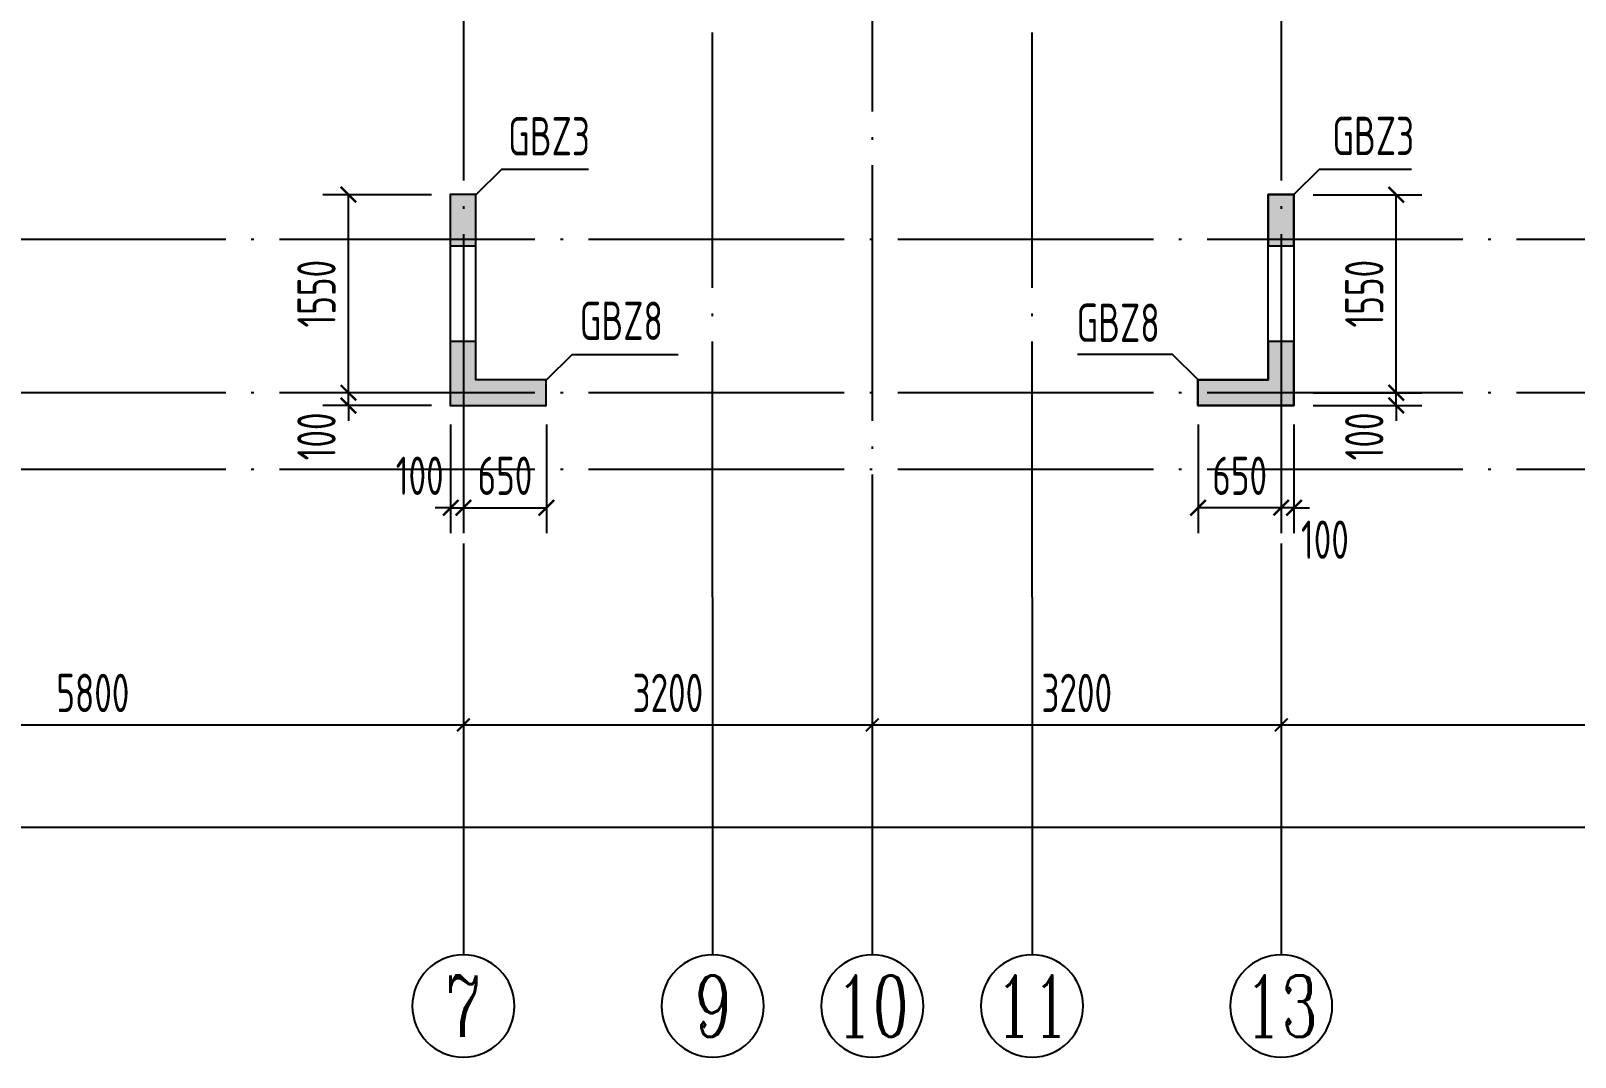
# Model space of a CAD drawing. Extents: x -1307975 to -76406, y -96289 to 379359.
# Drawn here: x -965048 to -952963, y 139702 to 147734 of the extents above; entities that cross this region are included whole.
import ezdxf
from ezdxf.enums import TextEntityAlignment as Align

# ---------------------------------------------------------------- set-up
doc = ezdxf.new("R2010")
doc.units = 0
doc.header["$LTSCALE"] = 1000
doc.linetypes.add('DOTE', pattern=[2.42, 2, -0.2, 0.02, -0.2])
doc.layers.get('0').update_dxf_attribs({"linetype": 'CONTINUOUS'})
doc.layers.get('DEFPOINTS').update_dxf_attribs({"linetype": 'CONTINUOUS'})
for name, color, linetype in [('A-AXIS', 1, 'CONTINUOUS'), ('A-DOTE', 10, 'DOTE'), ('AXIS_NUM', 7, 'CONTINUOUS'), ('S-Q墙实线', 6, 'CONTINUOUS'), ('S-Q墙标注', 3, 'CONTINUOUS'), ('S-X详图填充', 252, 'CONTINUOUS'), ('S-X详图实线', 4, 'CONTINUOUS'), ('S-Y一般标注', 3, 'CONTINUOUS'), ('S-Z柱编号', 6, 'CONTINUOUS')]:
    doc.layers.add(name, color=color, linetype=linetype)
doc.styles.add('TSSD_Axis', font='complex.shx', dxfattribs={"width": 0.7, "bigfont": 'hztxt.shx'})
doc.styles.add('TSSD_DIMENSION', font='Tssdeng.shx', dxfattribs={"width": 0.7, "bigfont": 'tssdchn.shx'})
doc.styles.add('TSSD_REIN', font='tssdeng.shx', dxfattribs={"width": 0.7, "height": 300, "bigfont": 'tssdchn.shx'})
doc.styles.add('结构文字', font='zstxt.shx', dxfattribs={"width": 0.7, "bigfont": 'zshz.shx'})
doc.dimstyles.new('STRUCK', dxfattribs={"dimtxt": 400, "dimasz": 121, "dimexe": 200, "dimexo": 150, "dimgap": 115, "dimtad": 1, "dimdec": 0, "dimdsep": 46, "dimtxsty": '结构文字', "dimblk": 'ARCHTICK', "dimcen": 400, "dimclrd": 3, "dimclre": 3, "dimclrt": 7, "dimadec": 0, "dimazin": 0, "dimtfac": 1, "dimtdec": 0, "dimtix": 1, "dimtmove": 2, "dimatfit": 3, "dimldrblk": '_DIMX', "dimfxl": 1, "dimtolj": 1, "dimtzin": 0, "dimarcsym": 0})
doc.dimstyles.new('TSSD_100_100', dxfattribs={"dimtxt": 300, "dimasz": 100, "dimexe": 100, "dimexo": 250, "dimgap": 100, "dimtad": 1, "dimdec": 0, "dimzin": 0, "dimdsep": 46, "dimtxsty": 'TSSD_DIMENSION', "dimblk": 'ARCHTICK', "dimcen": 0, "dimdle": 100, "dimclrt": 7, "dimadec": 0, "dimazin": 0, "dimtfac": 1, "dimtdec": 0, "dimtix": 1, "dimtmove": 2, "dimatfit": 3, "dimldrblk": 'ARCHTICK', "dimfxl": 1, "dimtolj": 1, "dimtzin": 0, "dimarcsym": 0})

# ---------------------------------------------------------------- blocks, each defined once
blk = doc.blocks.new('_ArchTick')
at = {"color": 0, "linetype": 'ByBlock', "const_width": 0.15}
blk.add_lwpolyline([(-0.5, -0.5), (0.5, 0.5)], dxfattribs=at)
blk = doc.blocks.new('*D301')
at = {"layer": 'DEFPOINTS', "color": 0, "transparency": 16777216}
for p in [(8100, 3600), (13900, 3600), (13900, 2600)]:
    blk.add_point(p, dxfattribs=at)
at = {"layer": 'S-Y一般标注', "color": 0, "lineweight": -2, "transparency": 16777216}
for p, q in [((8100, 3350), (8100, 2500)), ((13900, 3350), (13900, 2500)), ((8000, 2600), (14000, 2600))]:
    blk.add_line(p, q, dxfattribs=at)
at = {"layer": 'S-Y一般标注', "color": 0, "lineweight": -2, "transparency": 16777216, "xscale": 100, "yscale": 100, "zscale": 100, "rotation": 180}
blk.add_blockref('_ArchTick', (8100, 2600), dxfattribs=at)
at = {"layer": 'S-Y一般标注', "color": 0, "lineweight": -2, "transparency": 16777216, "xscale": 100, "yscale": 100, "zscale": 100}
blk.add_blockref('_ArchTick', (13900, 2600), dxfattribs=at)
at = {"layer": 'S-Y一般标注', "color": 7, "transparency": 16777216, "insert": (11000, 2850), "char_height": 300, "attachment_point": 5, "style": 'TSSD_DIMENSION'}
blk.add_mtext('\\A1;5800', dxfattribs=at)
blk = doc.blocks.new('ts_axno')
at = {"color": 0, "linetype": 'ByBlock', "lineweight": -2}
blk.add_circle((0, 0), 0.5, dxfattribs=at)
at = {"color": 0, "linetype": 'ByBlock', "lineweight": -2, "style": 'TSSD_Axis', "width": 0.7}
blk.add_attdef('A', text='', height=0.6, dxfattribs=at).set_placement((0, 0), align=Align.MIDDLE_CENTER)
blk = doc.blocks.new('*D302')
at = {"layer": 'DEFPOINTS', "color": 0, "transparency": 16777216}
for p in [(17100, 3600), (20300, 3600), (20300, 2600)]:
    blk.add_point(p, dxfattribs=at)
at = {"layer": 'S-Y一般标注', "color": 0, "lineweight": -2, "transparency": 16777216}
for p, q in [((17100, 3350), (17100, 2500)), ((20300, 3350), (20300, 2500)), ((17000, 2600), (20400, 2600))]:
    blk.add_line(p, q, dxfattribs=at)
at = {"layer": 'S-Y一般标注', "color": 0, "lineweight": -2, "transparency": 16777216, "xscale": 100, "yscale": 100, "zscale": 100, "rotation": 180}
blk.add_blockref('_ArchTick', (17100, 2600), dxfattribs=at)
at = {"layer": 'S-Y一般标注', "color": 0, "lineweight": -2, "transparency": 16777216, "xscale": 100, "yscale": 100, "zscale": 100}
blk.add_blockref('_ArchTick', (20300, 2600), dxfattribs=at)
at = {"layer": 'S-Y一般标注', "color": 7, "transparency": 16777216, "insert": (18700, 2850), "char_height": 300, "attachment_point": 5, "style": 'TSSD_DIMENSION'}
blk.add_mtext('\\A1;3200', dxfattribs=at)
blk = doc.blocks.new('*D303')
at = {"layer": 'DEFPOINTS', "color": 0, "transparency": 16777216}
for p in [(20300, 3600), (26100, 3600), (26100, 2600)]:
    blk.add_point(p, dxfattribs=at)
at = {"layer": 'S-Y一般标注', "color": 0, "lineweight": -2, "transparency": 16777216}
for p, q in [((20300, 3350), (20300, 2500)), ((26100, 3350), (26100, 2500)), ((20200, 2600), (26200, 2600))]:
    blk.add_line(p, q, dxfattribs=at)
at = {"layer": 'S-Y一般标注', "color": 0, "lineweight": -2, "transparency": 16777216, "xscale": 100, "yscale": 100, "zscale": 100, "rotation": 180}
blk.add_blockref('_ArchTick', (20300, 2600), dxfattribs=at)
at = {"layer": 'S-Y一般标注', "color": 0, "lineweight": -2, "transparency": 16777216, "xscale": 100, "yscale": 100, "zscale": 100}
blk.add_blockref('_ArchTick', (26100, 2600), dxfattribs=at)
at = {"layer": 'S-Y一般标注', "color": 7, "transparency": 16777216, "insert": (23200, 2850), "char_height": 300, "attachment_point": 5, "style": 'TSSD_DIMENSION'}
blk.add_mtext('\\A1;5800', dxfattribs=at)
blk = doc.blocks.new('*D309')
at = {"layer": 'DEFPOINTS', "color": 0, "transparency": 16777216}
for p in [(4600, 3600), (54600, 3600), (54600, 1800)]:
    blk.add_point(p, dxfattribs=at)
at = {"layer": 'S-Y一般标注', "color": 0, "lineweight": -2, "transparency": 16777216}
for p, q in [((4600, 3350), (4600, 1700)), ((54600, 3350), (54600, 1700)), ((4500, 1800), (54700, 1800))]:
    blk.add_line(p, q, dxfattribs=at)
at = {"layer": 'S-Y一般标注', "color": 0, "lineweight": -2, "transparency": 16777216, "xscale": 100, "yscale": 100, "zscale": 100, "rotation": 180}
blk.add_blockref('_ArchTick', (4600, 1800), dxfattribs=at)
at = {"layer": 'S-Y一般标注', "color": 0, "lineweight": -2, "transparency": 16777216, "xscale": 100, "yscale": 100, "zscale": 100}
blk.add_blockref('_ArchTick', (54600, 1800), dxfattribs=at)
at = {"layer": 'S-Y一般标注', "color": 7, "transparency": 16777216, "insert": (29600, 2050), "char_height": 300, "attachment_point": 5, "style": 'TSSD_DIMENSION'}
blk.add_mtext('\\A1;50000', dxfattribs=at)
blk = doc.blocks.new('*D310')
at = {"layer": 'DEFPOINTS', "color": 0, "transparency": 16777216}
for p in [(13900, 3600), (17100, 3600), (17100, 2600)]:
    blk.add_point(p, dxfattribs=at)
at = {"layer": 'S-Y一般标注', "color": 0, "lineweight": -2, "transparency": 16777216}
for p, q in [((13900, 3350), (13900, 2500)), ((17100, 3350), (17100, 2500)), ((13800, 2600), (17200, 2600))]:
    blk.add_line(p, q, dxfattribs=at)
at = {"layer": 'S-Y一般标注', "color": 0, "lineweight": -2, "transparency": 16777216, "xscale": 100, "yscale": 100, "zscale": 100, "rotation": 180}
blk.add_blockref('_ArchTick', (13900, 2600), dxfattribs=at)
at = {"layer": 'S-Y一般标注', "color": 0, "lineweight": -2, "transparency": 16777216, "xscale": 100, "yscale": 100, "zscale": 100}
blk.add_blockref('_ArchTick', (17100, 2600), dxfattribs=at)
at = {"layer": 'S-Y一般标注', "color": 7, "transparency": 16777216, "insert": (15500, 2850), "char_height": 300, "attachment_point": 5, "style": 'TSSD_DIMENSION'}
blk.add_mtext('\\A1;3200', dxfattribs=at)
blk = doc.blocks.new('*D1411')
at = {"layer": 'DEFPOINTS', "color": 0, "transparency": 16777216}
for p in [(-962563, 144902), (-961763, 144902), (-961763, 144802)]:
    blk.add_point(p, dxfattribs=at)
at = {"layer": 'S-Q墙标注', "color": 3, "lineweight": -2, "transparency": 16777216}
for p, q in [((-962563, 144902), (-962563, 145023)), ((-961913, 144902), (-962763, 144902)), ((-962563, 144802), (-962563, 144902)), ((-961913, 144802), (-962763, 144802)), ((-962563, 144802), (-962563, 144681))]:
    blk.add_line(p, q, dxfattribs=at)
at = {"layer": 'S-Q墙标注', "color": 3, "lineweight": -2, "transparency": 16777216, "xscale": 121, "yscale": 121, "zscale": 121}
for p, rotation in [((-962563, 144902), 270), ((-962563, 144802), 90)]:
    blk.add_blockref('_ArchTick', p, dxfattribs=dict(at, rotation=rotation))
at = {"layer": 'S-Q墙标注', "color": 7, "transparency": 16777216, "insert": (-962813, 144560), "char_height": 300, "attachment_point": 5, "rotation": 90, "style": 'TSSD_REIN'}
blk.add_mtext('\\A1;100', dxfattribs=at)
blk = doc.blocks.new('_DIMX')
blk.add_line((-150, 0), (150, 0))
at = {"const_width": 50}
blk.add_lwpolyline([(-70, -70), (70, 70)], dxfattribs=at)
blk = doc.blocks.new('*D1412')
at = {"layer": 'DEFPOINTS', "color": 0, "transparency": 16777216}
for p in [(-962563, 146452), (-961763, 146452), (-961763, 144902)]:
    blk.add_point(p, dxfattribs=at)
at = {"layer": 'S-Q墙标注', "color": 3, "lineweight": -2, "transparency": 16777216}
for p, q in [((-961913, 146452), (-962763, 146452)), ((-962563, 144902), (-962563, 146452)), ((-961913, 144902), (-962763, 144902))]:
    blk.add_line(p, q, dxfattribs=at)
at = {"layer": 'S-Q墙标注', "color": 3, "lineweight": -2, "transparency": 16777216, "xscale": 121, "yscale": 121, "zscale": 121}
for p, rotation in [((-962563, 146452), 90), ((-962563, 144902), 270)]:
    blk.add_blockref('_ArchTick', p, dxfattribs=dict(at, rotation=rotation))
at = {"layer": 'S-Q墙标注', "color": 7, "transparency": 16777216, "insert": (-962813, 145677), "char_height": 300, "attachment_point": 5, "rotation": 90, "style": 'TSSD_REIN'}
blk.add_mtext('\\A1;1550', dxfattribs=at)
blk = doc.blocks.new('*D1413')
at = {"layer": 'DEFPOINTS', "color": 0, "transparency": 16777216}
for p in [(-961763, 144802), (-961663, 144802), (-961663, 144002)]:
    blk.add_point(p, dxfattribs=at)
at = {"layer": 'S-Q墙标注', "color": 3, "lineweight": -2, "transparency": 16777216}
for p, q in [((-961763, 144652), (-961763, 143802)), ((-961663, 144652), (-961663, 143802)), ((-961763, 144002), (-961884, 144002)), ((-961763, 144002), (-961663, 144002)), ((-961663, 144002), (-961542, 144002))]:
    blk.add_line(p, q, dxfattribs=at)
at = {"layer": 'S-Q墙标注', "color": 3, "lineweight": -2, "transparency": 16777216, "xscale": 121, "yscale": 121, "zscale": 121}
blk.add_blockref('_ArchTick', (-961763, 144002), dxfattribs=at)
at = {"layer": 'S-Q墙标注', "color": 3, "lineweight": -2, "transparency": 16777216, "xscale": 121, "yscale": 121, "zscale": 121, "rotation": 180}
blk.add_blockref('_ArchTick', (-961663, 144002), dxfattribs=at)
at = {"layer": 'S-Q墙标注', "color": 7, "transparency": 16777216, "insert": (-962005, 144252), "char_height": 300, "attachment_point": 5, "style": 'TSSD_REIN'}
blk.add_mtext('\\A1;100', dxfattribs=at)
blk = doc.blocks.new('*D1414')
at = {"layer": 'DEFPOINTS', "color": 0, "transparency": 16777216}
for p in [(-961663, 144802), (-961013, 144802), (-961013, 144002)]:
    blk.add_point(p, dxfattribs=at)
at = {"layer": 'S-Q墙标注', "color": 3, "lineweight": -2, "transparency": 16777216}
for p, q in [((-961663, 144652), (-961663, 143802)), ((-961013, 144652), (-961013, 143802)), ((-961663, 144002), (-961013, 144002))]:
    blk.add_line(p, q, dxfattribs=at)
at = {"layer": 'S-Q墙标注', "color": 3, "lineweight": -2, "transparency": 16777216, "xscale": 121, "yscale": 121, "zscale": 121, "rotation": 180}
blk.add_blockref('_ArchTick', (-961663, 144002), dxfattribs=at)
at = {"layer": 'S-Q墙标注', "color": 3, "lineweight": -2, "transparency": 16777216, "xscale": 121, "yscale": 121, "zscale": 121}
blk.add_blockref('_ArchTick', (-961013, 144002), dxfattribs=at)
at = {"layer": 'S-Q墙标注', "color": 7, "transparency": 16777216, "insert": (-961338, 144252), "char_height": 300, "attachment_point": 5, "style": 'TSSD_REIN'}
blk.add_mtext('\\A1;650', dxfattribs=at)
blk = doc.blocks.new('*D1442')
at = {"layer": 'DEFPOINTS', "color": 0, "transparency": 16777216}
for p in [(-955163, 144902), (-954363, 144902), (-955163, 144802)]:
    blk.add_point(p, dxfattribs=at)
at = {"layer": 'S-Q墙标注', "color": 3, "lineweight": -2, "transparency": 16777216}
for p, q in [((-954363, 144902), (-954363, 145023)), ((-955013, 144902), (-954163, 144902)), ((-954363, 144802), (-954363, 144902)), ((-955013, 144802), (-954163, 144802)), ((-954363, 144802), (-954363, 144681))]:
    blk.add_line(p, q, dxfattribs=at)
at = {"layer": 'S-Q墙标注', "color": 3, "lineweight": -2, "transparency": 16777216, "xscale": 121, "yscale": 121, "zscale": 121}
for p, rotation in [((-954363, 144902), 270), ((-954363, 144802), 90)]:
    blk.add_blockref('_ArchTick', p, dxfattribs=dict(at, rotation=rotation))
at = {"layer": 'S-Q墙标注', "color": 7, "transparency": 16777216, "insert": (-954613, 144560), "char_height": 300, "attachment_point": 5, "rotation": 90, "style": 'TSSD_REIN'}
blk.add_mtext('\\A1;100', dxfattribs=at)
blk = doc.blocks.new('*D1443')
at = {"layer": 'DEFPOINTS', "color": 0, "transparency": 16777216}
for p in [(-955163, 146452), (-954363, 146452), (-955163, 144902)]:
    blk.add_point(p, dxfattribs=at)
at = {"layer": 'S-Q墙标注', "color": 3, "lineweight": -2, "transparency": 16777216}
for p, q in [((-955013, 146452), (-954163, 146452)), ((-954363, 144902), (-954363, 146452)), ((-955013, 144902), (-954163, 144902))]:
    blk.add_line(p, q, dxfattribs=at)
at = {"layer": 'S-Q墙标注', "color": 3, "lineweight": -2, "transparency": 16777216, "xscale": 121, "yscale": 121, "zscale": 121}
for p, rotation in [((-954363, 146452), 90), ((-954363, 144902), 270)]:
    blk.add_blockref('_ArchTick', p, dxfattribs=dict(at, rotation=rotation))
at = {"layer": 'S-Q墙标注', "color": 7, "transparency": 16777216, "insert": (-954613, 145677), "char_height": 300, "attachment_point": 5, "rotation": 90, "style": 'TSSD_REIN'}
blk.add_mtext('\\A1;1550', dxfattribs=at)
blk = doc.blocks.new('*D1444')
at = {"layer": 'DEFPOINTS', "color": 0, "transparency": 16777216}
for p in [(-955263, 144802), (-955163, 144802), (-955263, 144002)]:
    blk.add_point(p, dxfattribs=at)
at = {"layer": 'S-Q墙标注', "color": 3, "lineweight": -2, "transparency": 16777216}
for p, q in [((-955263, 144652), (-955263, 143802)), ((-955163, 144652), (-955163, 143802)), ((-955263, 144002), (-955384, 144002)), ((-955163, 144002), (-955263, 144002)), ((-955163, 144002), (-955042, 144002))]:
    blk.add_line(p, q, dxfattribs=at)
at = {"layer": 'S-Q墙标注', "color": 3, "lineweight": -2, "transparency": 16777216, "xscale": 121, "yscale": 121, "zscale": 121}
blk.add_blockref('_ArchTick', (-955263, 144002), dxfattribs=at)
at = {"layer": 'S-Q墙标注', "color": 3, "lineweight": -2, "transparency": 16777216, "xscale": 121, "yscale": 121, "zscale": 121, "rotation": 180}
blk.add_blockref('_ArchTick', (-955163, 144002), dxfattribs=at)
at = {"layer": 'S-Q墙标注', "color": 7, "transparency": 16777216, "insert": (-954921, 143752), "char_height": 300, "attachment_point": 5, "style": 'TSSD_REIN'}
blk.add_mtext('\\A1;100', dxfattribs=at)
blk = doc.blocks.new('*D1445')
at = {"layer": 'DEFPOINTS', "color": 0, "transparency": 16777216}
for p in [(-955913, 144802), (-955263, 144802), (-955913, 144002)]:
    blk.add_point(p, dxfattribs=at)
at = {"layer": 'S-Q墙标注', "color": 3, "lineweight": -2, "transparency": 16777216}
for p, q in [((-955913, 144652), (-955913, 143802)), ((-955263, 144652), (-955263, 143802)), ((-955263, 144002), (-955913, 144002))]:
    blk.add_line(p, q, dxfattribs=at)
at = {"layer": 'S-Q墙标注', "color": 3, "lineweight": -2, "transparency": 16777216, "xscale": 121, "yscale": 121, "zscale": 121, "rotation": 180}
blk.add_blockref('_ArchTick', (-955913, 144002), dxfattribs=at)
at = {"layer": 'S-Q墙标注', "color": 3, "lineweight": -2, "transparency": 16777216, "xscale": 121, "yscale": 121, "zscale": 121}
blk.add_blockref('_ArchTick', (-955263, 144002), dxfattribs=at)
at = {"layer": 'S-Q墙标注', "color": 7, "transparency": 16777216, "insert": (-955588, 144252), "char_height": 300, "attachment_point": 5, "style": 'TSSD_REIN'}
blk.add_mtext('\\A1;650', dxfattribs=at)
blk = doc.blocks.new('20210726.16395156')
at = {"layer": 'A-AXIS'}
for p, q in [((13900, 3600), (13900, 800)), ((15850, 3600), (15850, 800)), ((17100, 3600), (17100, 800)), ((18350, 3600.1), (18350, 800.1)), ((20300, 3600), (20300, 800))]:
    blk.add_line(p, q, dxfattribs=at)
at = {"layer": 'A-DOTE'}
for p, q in [((13900.2, 13700), (13900, 3600)), ((20299.8, 13700), (20300, 3600)), ((15850, 3600), (15850, 11500)), ((18350, 3600.1), (18350, 11500)), ((17100, 9400), (17100, 3600)), ((55600, 6400), (3600, 6400)), ((55600, 5200), (3600, 5200)), ((55600, 4600), (3600, 4600))]:
    blk.add_line(p, q, dxfattribs=at)
at = {"layer": 'A-AXIS'}
ref = blk.add_blockref('ts_axno', (13900, 400), dxfattribs=dict(at, xscale=-800, yscale=800, zscale=800, rotation=180))
ref.add_attrib('5', '7', dxfattribs={"layer": 'AXIS_NUM', "height": 480, "style": 'TSSD_Axis', "width": 0.7}).set_placement((13900, 400), align=Align.MIDDLE_CENTER)
ref = blk.add_blockref('ts_axno', (15850, 400), dxfattribs=dict(at, xscale=-800, yscale=800, zscale=800, rotation=180))
ref.add_attrib('5', '9', dxfattribs={"layer": 'AXIS_NUM', "height": 480, "style": 'TSSD_Axis', "width": 0.7}).set_placement((15850, 400), align=Align.MIDDLE_CENTER)
ref = blk.add_blockref('ts_axno', (17100, 400), dxfattribs=dict(at, xscale=-800, yscale=800, zscale=800, rotation=180))
ref.add_attrib('8', '10', dxfattribs={"layer": 'AXIS_NUM', "height": 480, "style": 'TSSD_Axis', "width": 0.7}).set_placement((17100, 400), align=Align.MIDDLE_CENTER)
ref = blk.add_blockref('ts_axno', (18350, 400.1), dxfattribs=dict(at, xscale=-800, yscale=800, zscale=800, rotation=180))
ref.add_attrib('5', '11', dxfattribs={"layer": 'AXIS_NUM', "height": 480, "style": 'TSSD_Axis', "width": 0.7}).set_placement((18350, 400.1), align=Align.MIDDLE_CENTER)
ref = blk.add_blockref('ts_axno', (20300, 400), dxfattribs=dict(at, xscale=-800, yscale=800, zscale=800, rotation=180))
ref.add_attrib('8', '13', dxfattribs={"layer": 'AXIS_NUM', "height": 480, "style": 'TSSD_Axis', "width": 0.7}).set_placement((20300, 400), align=Align.MIDDLE_CENTER)
at = {"layer": 'S-Y一般标注'}
for base, p1, p2, picture, middle in [((54600, 1800), (4600, 3600), (54600, 3600), '*D309', (29600, 2050)), ((13900, 2600), (8100, 3600), (13900, 3600), '*D301', (11000, 2850)), ((17100, 2600), (13900, 3600), (17100, 3600), '*D310', (15500, 2850)), ((20300, 2600), (17100, 3600), (20300, 3600), '*D302', (18700, 2850)), ((26100, 2600), (20300, 3600), (26100, 3600), '*D303', (23200, 2850))]:
    dim = blk.add_linear_dim(base=base, p1=p1, p2=p2, dimstyle='TSSD_100_100', dxfattribs=at)
    dim.commit()
    dim.dimension.update_dxf_attribs({"geometry": picture, "text_midpoint": middle})

msp = doc.modelspace()

# ---------------------------------------------------------------- hatches: boundary and pattern name
at = {"layer": 'S-X详图填充'}
h = msp.add_hatch(color=256, dxfattribs=at)
h.dxf.hatch_style = 1
h.paths.add_polyline_path([(-961765.45, 146052.3), (-961565.45, 146052.3), (-961565.45, 146452.3), (-961765.45, 146452.3)])
h = msp.add_hatch(color=256, dxfattribs=at)
h.dxf.hatch_style = 1
h.paths.add_polyline_path([(-955365.5, 146052.3), (-955165.5, 146052.3), (-955165.5, 146452.3), (-955365.5, 146452.3)])
h = msp.add_hatch(color=256, dxfattribs=at)
h.dxf.hatch_style = 1
h.paths.add_polyline_path([(-961565.45, 145302.3), (-961765.45, 145302.3), (-961765.45, 144802.3), (-961015.47, 144802.3), (-961015.47, 145002.3), (-961565.45, 145002.3)])
h = msp.add_hatch(color=256, dxfattribs=at)
h.dxf.hatch_style = 1
h.paths.add_polyline_path([(-955165.5, 145302.3), (-955365.5, 145302.3), (-955365.5, 145002.3), (-955915.49, 145002.3), (-955915.49, 144802.3), (-955165.5, 144802.3)])

# ---------------------------------------------------------------- linework, layer by layer
at = {"layer": 'S-Q墙实线'}
for points in [[(-961765.45, 144802.3), (-961015.47, 144802.3), (-961015.47, 145002.3), (-961565.45, 145002.3), (-961565.45, 146452.3), (-961765.45, 146452.3)], [(-955165.5, 144802.3), (-955915.49, 144802.3), (-955915.49, 145002.3), (-955365.5, 145002.3), (-955365.5, 146102.31), (-955365.5, 146452.3), (-955165.5, 146452.3), (-955165.5, 146102.31)]]:
    msp.add_lwpolyline(points, close=True, dxfattribs=at)
at = {"layer": 'S-X详图实线'}
for points in [[(-961765.45, 146052.3), (-961565.45, 146052.3), (-961565.45, 146452.3), (-961765.45, 146452.3), (-961765.45, 146052.3)], [(-955365.5, 146052.3), (-955165.5, 146052.3), (-955165.5, 146452.3), (-955365.5, 146452.3), (-955365.5, 146052.3)], [(-961565.45, 145302.3), (-961765.45, 145302.3), (-961765.45, 144802.3), (-961015.47, 144802.3), (-961015.47, 145002.3), (-961565.45, 145002.3), (-961565.45, 145302.3)], [(-955165.5, 145302.3), (-955365.5, 145302.3), (-955365.5, 145002.3), (-955915.49, 145002.3), (-955915.49, 144802.3), (-955165.5, 144802.3), (-955165.5, 145302.3)]]:
    msp.add_lwpolyline(points, close=True, dxfattribs=at)
at = {"layer": 'S-Z柱编号', "color": 7}
for points in [[(-961562.96, 146452.3), (-961362.96, 146652.3), (-960684.36, 146652.3)], [(-955163.01, 146452.3), (-954963.01, 146652.3), (-954243.81, 146652.3)], [(-961012.98, 145002.3), (-960812.98, 145202.3), (-959983.2, 145202.3)], [(-955913, 145002.3), (-956113, 145202.3), (-956856.52, 145202.3)]]:
    msp.add_lwpolyline(points, dxfattribs=at)

# ---------------------------------------------------------------- block references
at = {"layer": 'A-DOTE'}
msp.add_blockref('20210726.16395156', (-975562.98, 139702.26), dxfattribs=at)

# ---------------------------------------------------------------- texts
at = {"layer": 'S-Z柱编号', "color": 7, "style": 'TSSD_REIN', "width": 0.7}
for s, p in [('GBZ3', (-961313.13, 146669.06)), ('GBZ3', (-954863.01, 146671.81)), ('GBZ8', (-960752.75, 145224.7)), ('GBZ8', (-956864.9, 145209.36))]:
    msp.add_text(s, height=300, dxfattribs=at).set_placement(p, align=Align.BOTTOM_LEFT)

# ---------------------------------------------------------------- dimensions: what is measured, and where the dimension line sits
at = {"layer": 'S-Q墙标注'}
for base, p1, p2, angle, picture, middle in [((-962562.96, 146452.3), (-961762.96, 144902.31), (-961762.96, 146452.3), 90, '*D1412', (-962812.96, 145677.31)), ((-954362.99, 146452.3), (-955162.99, 144902.31), (-955162.99, 146452.3), 90, '*D1443', (-954612.99, 145677.31)), ((-955912.98, 144002.3), (-955263.01, 144802.3), (-955912.98, 144802.3), 180, '*D1445', (-955587.99, 144252.3))]:
    dim = msp.add_linear_dim(base=base, p1=p1, p2=p2, angle=angle, dimstyle='STRUCK', override={"dimtxt": 300, "dimgap": 100, "dimtxsty": 'TSSD_REIN'}, dxfattribs=at)
    dim.commit()
    dim.dimension.update_dxf_attribs({"geometry": picture, "text_midpoint": middle})
for base, p1, p2, angle, picture, middle in [((-962562.96, 144902.31), (-961762.96, 144802.3), (-961762.96, 144902.31), 90, '*D1411', (-962812.96, 144560.38)), ((-954362.99, 144902.31), (-955162.99, 144802.3), (-955162.99, 144902.31), 90, '*D1442', (-954612.99, 144560.38)), ((-955263.01, 144002.3), (-955162.99, 144802.3), (-955263.01, 144802.3), 180, '*D1444', (-954921.06, 143752.3))]:
    dim = msp.add_linear_dim(base=base, p1=p1, p2=p2, angle=angle, dimstyle='STRUCK', override={"dimtxt": 300, "dimgap": 100, "dimtxsty": 'TSSD_REIN'}, dxfattribs=at)
    dim.commit()
    dim.dimension.update_dxf_attribs({"geometry": picture, "text_midpoint": middle, "dimtype": 160})
dim = msp.add_linear_dim(base=(-961662.94, 144002.3), p1=(-961762.96, 144802.3), p2=(-961662.94, 144802.3), dimstyle='STRUCK', override={"dimtxt": 300, "dimgap": 100, "dimtxsty": 'TSSD_REIN'}, dxfattribs=at)
dim.commit()
dim.dimension.update_dxf_attribs({"geometry": '*D1413', "text_midpoint": (-962004.89, 144252.3), "dimtype": 160})
dim = msp.add_linear_dim(base=(-961012.98, 144002.3), p1=(-961662.94, 144802.3), p2=(-961012.98, 144802.3), dimstyle='STRUCK', override={"dimtxt": 300, "dimgap": 100, "dimtxsty": 'TSSD_REIN'}, dxfattribs=at)
dim.commit()
dim.dimension.update_dxf_attribs({"geometry": '*D1414', "text_midpoint": (-961337.96, 144252.3)})

doc.saveas('drawing.dxf')
